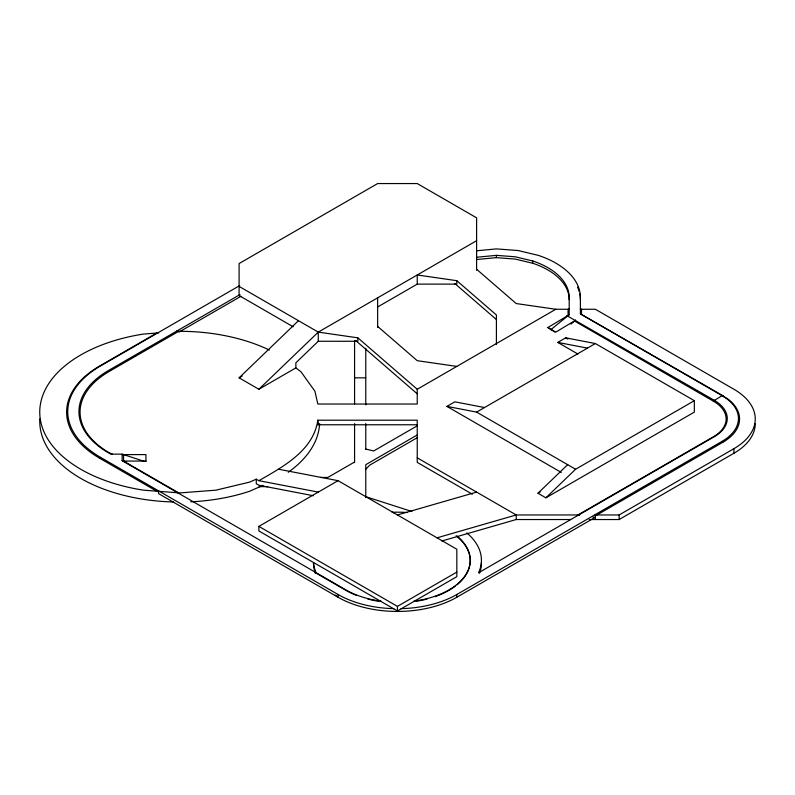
<?xml version="1.0" encoding="UTF-8"?>
<svg xmlns="http://www.w3.org/2000/svg" width="795" height="795" viewBox="0 0 795 795"><rect width="100%" height="100%" fill="white"/><g stroke="black" fill="none" stroke-linecap="round" stroke-linejoin="round"><path stroke-width="1.19" d="M472.379 494.232L417.236 462.392L417.236 420.197L317.831 420.197C313.409 450.576 283.119 466.754 258.882 480.677L256.278 479.176L249.69 482.088L215.932 490.167L179.71 492.92L156.714 491.171L99.743 458.278A113.059 65.279 0 0 1 99.693 365.978L156.734 333.055L158.533 332.916M417.236 424.769L317.831 424.769L318.358 422.453M476.682 257.242L496.408 255.354L515.249 256.795L532.799 260.989A72.782 42.016 0 0 1 569.19 297.38L569.19 314.78L547.874 327.55L554.801 332.002M99.743 458.278L100.538 457.364A111.966 64.643 0 0 1 100.538 365.948L239.673 285.614M547.874 327.55L555.794 332.121L575.58 320.236L574.795 321.15L713.344 401.137A43.685 25.221 0 0 1 713.324 436.813L577.965 514.961L579.545 514.961L516.203 514.961L437.031 537.818M566.875 315.665L714.139 400.223L713.344 401.137L722.059 395.662L727.773 398.901A57.101 32.973 0 0 1 722.844 442.278L596.966 514.961L595.375 514.504L595.375 519.532M365.77 469.249L369.735 465.135L417.713 437.439M239.096 286.409L318.268 332.121L357.859 337.835L357.859 341.264L318.268 341.264L295.869 362.818L295.869 367.906L258.882 389.262L239.096 377.834L298.473 320.693M258.882 389.262L318.268 332.121L476.612 240.696M577.915 354.033L557.772 342.406L565.692 337.835L595.375 343.549L694.343 400.68L694.343 412.108L545.897 497.819L537.976 493.248L567.67 464.678M545.897 497.819L575.58 469.249L694.343 400.68M550.716 329.756L569.19 314.78M570.939 324.092L575.58 320.236M240.011 294.567L108.458 370.52A100.776 58.184 0 0 0 108.458 452.792L110.773 454.134L122.152 454.134L144.551 461.448M178.915 332.121L241.084 296.227M239.096 377.834L242.266 375.995M377.645 306.979L417.236 284.123L456.827 284.123L456.827 280.695L417.236 274.981L417.236 284.123M295.869 367.906L300.927 371.712L314.909 391.2L317.831 404.029L417.236 404.029L417.236 389.262L555.794 309.265L569.19 309.265M561.26 472.409L446.929 406.394L454.839 401.823L484.533 407.537M354.58 462.004L327.828 477.447L320.435 477.447M417.345 425.762L373.69 450.964L365.77 449.076M258.882 526.389L338.064 480.677L456.827 549.246L456.827 576.673L397.44 610.957L258.882 530.961L258.882 526.389L397.44 606.386L456.827 572.102M417.286 434.945L365.77 464.678L365.77 497.561M446.929 406.394L476.612 412.108L595.375 343.549M537.976 493.248L540.093 492.026M401.078 608.652A83.982 48.485 0 0 0 456.827 594.501L722.059 441.364A55.988 32.327 0 0 0 722.059 395.662L580.39 313.866L580.39 297.38A83.982 48.485 0 0 0 538.394 255.394L518.141 250.544L496.408 248.895L476.632 250.783M158.533 490.853L158.533 493.596L338.064 597.244A83.982 48.485 0 0 0 456.827 597.244L595.375 517.247L592.941 517.247M595.375 514.961L619.126 514.961L733.934 448.678A72.782 42.016 0 0 0 733.934 389.262L595.375 309.265L580.39 309.265M589.194 519.532L619.126 519.532L733.934 453.249A72.782 42.016 0 0 0 755.25 423.536M262.996 485.338L249.69 491.231A139.96 80.802 0 0 1 190.661 501.814M569.19 308.808L568.067 309.265L568.067 314.969M397.44 514.961L476.612 492.105M441.752 541.027L516.203 519.532L570.631 519.532M476.682 259.528L496.408 257.64L515.249 259.081L532.799 263.274A72.782 42.016 0 0 1 569.19 299.665M156.734 333.055L143.488 334.059A139.96 80.802 0 0 0 39.75 412.108A139.96 80.802 0 0 0 143.488 490.167L158.533 491.31M354.58 377.834L365.77 377.834M122.152 454.591L145.952 454.591L145.952 461.517M122.152 454.134L122.152 460.603L122.758 461.06L145.952 461.06M259.12 486.649L267.776 486.649M722.059 395.662L722.894 395.691M555.794 309.265L516.203 303.551L476.612 269.267M456.827 366.406L417.236 360.691L377.645 326.407M580.39 313.866L722.844 395.662M557.772 342.406L587.465 348.121M278.677 469.249L338.064 480.677M258.882 480.677L318.268 492.105M313.419 495.742L258.882 485.248L256.278 483.748L256.278 479.176M365.77 496.676L411.89 511.493M392.114 512.258L394.479 513.014M122.152 460.603L125.888 461.816M176.768 492.234L178.597 492.83L123.553 461.06L123.553 454.591M580.39 308.808L581.503 309.265L581.503 314.055M565.692 337.835L567.829 339.067M476.612 412.108L575.58 469.249M293.176 326.775L239.096 295.551L239.096 263.552L377.645 183.556L417.236 183.556L476.612 217.84L476.612 270.29M417.236 457.821L516.203 514.961L516.203 519.532M122.758 461.06L345.974 589.93A72.782 42.016 0 0 0 380.894 601.139M317.434 573.91L345.974 590.387A72.782 42.016 0 0 0 356.458 595.395M100.538 457.364L338.064 594.501A83.982 48.485 0 0 0 393.803 608.652M335.202 595.087L338.064 597.244L338.064 594.501M456.827 280.695L496.408 314.979L496.408 344.394M454.72 283.437L496.408 319.55M357.859 337.835L417.236 389.262M355.762 340.588L417.236 393.833M722.059 441.364L722.844 442.278M316.33 573.225L316.38 573.294A83.982 48.485 0 0 1 313.558 562.969M733.934 448.678L733.934 453.249M619.126 514.961L619.126 519.532M532.799 260.989L532.799 263.274M496.408 255.354L496.408 257.64M456.827 594.501L456.827 597.244M397.44 606.386L397.44 610.957M377.645 297.837L377.645 327.431M365.77 348.21L365.77 404.854M365.77 423.566L365.77 449.364M354.58 340.797L354.58 403.959M354.58 423.626L354.58 462.62M318.268 332.121L318.268 341.264M317.831 420.197L317.831 424.769M112.353 454.134L109.303 452.822A99.703 57.558 0 0 1 109.293 371.394L178.597 331.396L176.768 331.068L179.71 331.306A139.96 80.802 0 0 1 269.336 350.048M319.62 423.586A139.96 80.802 0 0 1 288.267 472.26M173.648 501.983A139.96 80.802 0 0 1 39.81 418.925M481.422 562.959A83.982 48.485 0 0 1 479.494 573.274M315.386 573.274A83.982 48.485 0 0 1 313.469 562.959M466.844 532.918A83.982 48.485 0 0 1 478.56 572.768L714.139 436.793A44.788 25.857 0 0 0 714.139 400.223M392.581 512.268A83.982 48.485 0 0 1 407.179 512.517M577.528 287.114A83.982 48.485 0 0 1 579.217 291.616M579.794 293.911A83.982 48.485 0 0 1 580.39 299.665M456.141 535.83A72.782 42.016 0 0 1 457.065 584.762M455.177 586.253A72.782 42.016 0 0 1 434.994 596.667M427.054 599.052A72.782 42.016 0 0 1 416.282 601.259M378.609 601.259A72.782 42.016 0 0 1 367.827 599.052M457.065 536.118A72.782 42.016 0 0 1 413.986 601.139"/></g></svg>
